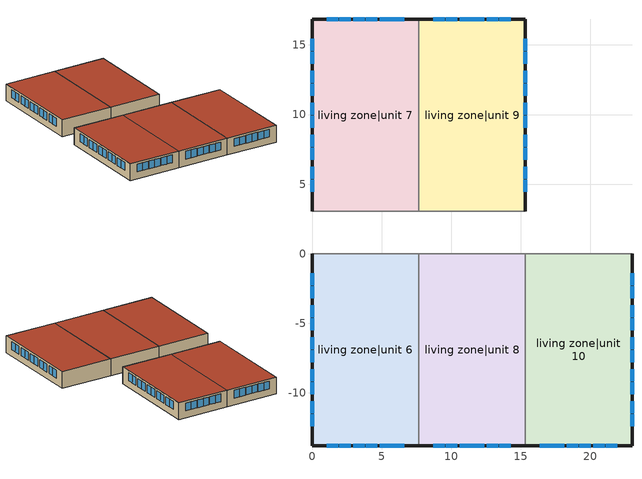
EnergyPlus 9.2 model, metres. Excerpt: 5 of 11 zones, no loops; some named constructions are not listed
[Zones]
living zone|unit 10
 floor to living zone|unit 5 (FloorFinUninsFin): 15.33,-13.8 15.33,0 22.99,0 22.99,-13.8 z2.44
 wall outside (WallExtInsFin): 15.33,-13.8 22.99,-13.8 22.99,0 z2.44:4.88
 wall adiabatic (WallIntFinUninsFin): 22.99,0 15.33,0 z2.44:4.88
 wall to living zone|unit 8 (WallIntFinUninsFin): 15.33,0 15.33,-13.8 z2.44:4.88
 window (WindowConstruction): 22.99,-12.4 22.99,-11.53 / 22.99,-2.27 22.99,-1.4 / 22.99,-11.47 22.99,-10.6 / 22.99,-10.1 22.99,-9.23 / 22.99,-9.17 22.99,-8.3 / 22.99,-7.8 22.99,-6.93 / 22.99,-6.87 22.99,-6 / 22.99,-5.5 22.99,-4.63 / 22.99,-4.57 22.99,-3.7 / 22.99,-3.2 22.99,-2.33 z3.41:4.57; 16.38,-13.8 17.21,-13.8 / 17.27,-13.8 18.11,-13.8 / 18.29,-13.8 19.13,-13.8 / 19.19,-13.8 20.03,-13.8 / 20.21,-13.8 21.05,-13.8 / 21.11,-13.8 21.94,-13.8 z3.46:4.57
 roof outside (RoofFinInsExt): 22.99,-13.8 22.99,0 15.33,0 15.33,-13.8 z4.88
living zone|unit 6
 floor to living zone (FloorFinUninsFin): 0,-13.8 0,0 7.66,0 7.66,-13.8 z2.44
 wall outside (WallExtInsFin): 0,0 0,-13.8 7.66,-13.8 z2.44:4.88
 wall adiabatic (WallIntFinUninsFin): 7.66,0 0,0 z2.44:4.88
 wall to living zone|unit 8 (WallIntFinUninsFin Reversed): 7.66,-13.8 7.66,0 z2.44:4.88
 window (WindowConstruction): 1.05,-13.8 1.89,-13.8 / 1.95,-13.8 2.78,-13.8 / 2.96,-13.8 3.8,-13.8 / 3.86,-13.8 4.7,-13.8 / 4.88,-13.8 5.72,-13.8 / 5.78,-13.8 6.62,-13.8 z3.46:4.57; 0,-1.4 0,-2.27 / 0,-11.53 0,-12.4 / 0,-2.33 0,-3.2 / 0,-3.7 0,-4.57 / 0,-4.63 0,-5.5 / 0,-6 0,-6.87 / 0,-6.93 0,-7.8 / 0,-8.3 0,-9.17 / 0,-9.23 0,-10.1 / 0,-10.6 0,-11.47 z3.41:4.57
 roof outside (RoofFinInsExt): 7.66,-13.8 7.66,0 0,0 0,-13.8 z4.88
living zone|unit 7
 floor to living zone|unit 2 (FloorFinUninsFin): 0,3.05 0,16.84 7.66,16.84 7.66,3.05 z2.44
 wall outside (WallExtInsFin): 7.66,16.84 0,16.84 0,3.05 z2.44:4.88
 wall to living zone|unit 9 (WallIntFinUninsFin Reversed): 7.66,3.05 7.66,16.84 z2.44:4.88
 wall adiabatic (WallIntFinUninsFin): 0,3.05 7.66,3.05 z2.44:4.88
 window (WindowConstruction): 0,15.44 0,14.57 / 0,5.32 0,4.45 / 0,14.51 0,13.64 / 0,13.15 0,12.28 / 0,12.21 0,11.34 / 0,10.85 0,9.98 / 0,9.92 0,9.04 / 0,8.55 0,7.68 / 0,7.62 0,6.75 / 0,6.25 0,5.38 z3.41:4.57; 6.62,16.84 5.78,16.84 / 5.72,16.84 4.88,16.84 / 4.7,16.84 3.86,16.84 / 3.8,16.84 2.96,16.84 / 2.78,16.84 1.95,16.84 / 1.89,16.84 1.05,16.84 z3.46:4.57
 roof outside (RoofFinInsExt): 7.66,3.05 7.66,16.84 0,16.84 0,3.05 z4.88
living zone|unit 8
 floor to living zone|unit 3 (FloorFinUninsFin): 7.66,-13.8 7.66,0 15.33,0 15.33,-13.8 z2.44
 wall outside (WallExtInsFin): 7.66,-13.8 15.33,-13.8 z2.44:4.88
 wall adiabatic (WallIntFinUninsFin): 15.33,0 7.66,0 z2.44:4.88
 window (WindowConstruction): 8.71,-13.8 9.55,-13.8 / 9.61,-13.8 10.45,-13.8 / 10.63,-13.8 11.47,-13.8 / 11.53,-13.8 12.36,-13.8 / 12.54,-13.8 13.38,-13.8 / 13.44,-13.8 14.28,-13.8 z3.46:4.57
 roof outside (RoofFinInsExt): 15.33,-13.8 15.33,0 7.66,0 7.66,-13.8 z4.88
living zone|unit 9
 floor to living zone|unit 4 (FloorFinUninsFin): 7.66,3.05 7.66,16.84 15.33,16.84 15.33,3.05 z2.44
 wall outside (WallExtInsFin): 15.33,3.05 15.33,16.84 7.66,16.84 z2.44:4.88
 wall adiabatic (WallIntFinUninsFin): 7.66,3.05 15.33,3.05 z2.44:4.88
 window (WindowConstruction): 14.28,16.84 13.44,16.84 / 13.38,16.84 12.54,16.84 / 12.36,16.84 11.53,16.84 / 11.47,16.84 10.63,16.84 / 10.45,16.84 9.61,16.84 / 9.55,16.84 8.71,16.84 z3.46:4.57; 15.33,4.45 15.33,5.32 / 15.33,14.57 15.33,15.44 / 15.33,5.38 15.33,6.25 / 15.33,6.75 15.33,7.62 / 15.33,7.68 15.33,8.55 / 15.33,9.04 15.33,9.92 / 15.33,9.98 15.33,10.85 / 15.33,11.34 15.33,12.21 / 15.33,12.28 15.33,13.15 / 15.33,13.64 15.33,14.51 z3.41:4.57
 roof outside (RoofFinInsExt): 15.33,3.05 15.33,16.84 7.66,16.84 7.66,3.05 z4.88
[Construction]
FloorFinUninsFin Reversed: Floor Covering, Wood Floor, RoofSheathing, FloorFinStudAndAirFloor, Drywall 0.5 in.
[EnergyManagementSystem:Program]
res_nv_5_program: Set Tdiff = res_af_5_tin_s-res_af_5_tt_s; Set dT = (@Abs Tdiff); Set pt = (@RhFnTdbWPb res_af_5_tt_s res_nv_wt_s res_nv_pb_s); Set NVA = 6216.2613155333265; Set Cs = 8.963020389461627e-05; Set Cw = 0.00012070110544924465; Set MNV = 1.4322031742975816; Set MHR = 0.0115; Set MRH = 0.7; Set temp1 = (res_nv_5_nva_s*NVA); Set SGNV = temp1*((((Cs*dT)+(Cw*(res_af_vw_s^2)))^0.5)/1000); If (res_nv_wt_s<MHR) && (pt<MRH) && (res_af_5_tin_s>res_nv_5_sp_s); Set temp2 = (res_af_5_tin_s-res_nv_5_sp_s); Set NVadj1 = temp2/(res_af_5_tin_s-res_af_5_tt_s); Set NVadj2 = (@Min NVadj1 1); Set NVadj3 = (@Max NVadj2 0); Set NVadj = SGNV*NVadj3; Set res_nv_5_flow_act = (@Min NVadj MNV); Else; Set res_nv_5_flow_act = 0; EndIf
res_nv_6_program: Set Tdiff = res_af_6_tin_s-res_af_6_tt_s; Set dT = (@Abs Tdiff); Set pt = (@RhFnTdbWPb res_af_6_tt_s res_nv_wt_s res_nv_pb_s); Set NVA = 6216.261315533342; Set Cs = 8.963020389461627e-05; Set Cw = 0.00012070110544924465; Set MNV = 1.432203174297596; Set MHR = 0.0115; Set MRH = 0.7; Set temp1 = (res_nv_6_nva_s*NVA); Set SGNV = temp1*((((Cs*dT)+(Cw*(res_af_vw_s^2)))^0.5)/1000); If (res_nv_wt_s<MHR) && (pt<MRH) && (res_af_6_tin_s>res_nv_6_sp_s); Set temp2 = (res_af_6_tin_s-res_nv_6_sp_s); Set NVadj1 = temp2/(res_af_6_tin_s-res_af_6_tt_s); Set NVadj2 = (@Min NVadj1 1); Set NVadj3 = (@Max NVadj2 0); Set NVadj = SGNV*NVadj3; Set res_nv_6_flow_act = (@Min NVadj MNV); Else; Set res_nv_6_flow_act = 0; EndIf
res_nv_7_program: Set Tdiff = res_af_7_tin_s-res_af_7_tt_s; Set dT = (@Abs Tdiff); Set pt = (@RhFnTdbWPb res_af_7_tt_s res_nv_wt_s res_nv_pb_s); Set NVA = 6216.261315533311; Set Cs = 8.963020389461627e-05; Set Cw = 0.00012070110544924465; Set MNV = 1.4322031742975958; Set MHR = 0.0115; Set MRH = 0.7; Set temp1 = (res_nv_7_nva_s*NVA); Set SGNV = temp1*((((Cs*dT)+(Cw*(res_af_vw_s^2)))^0.5)/1000); If (res_nv_wt_s<MHR) && (pt<MRH) && (res_af_7_tin_s>res_nv_7_sp_s); Set temp2 = (res_af_7_tin_s-res_nv_7_sp_s); Set NVadj1 = temp2/(res_af_7_tin_s-res_af_7_tt_s); Set NVadj2 = (@Min NVadj1 1); Set NVadj3 = (@Max NVadj2 0); Set NVadj = SGNV*NVadj3; Set res_nv_7_flow_act = (@Min NVadj MNV); Else; Set res_nv_7_flow_act = 0; EndIf
res_nv_8_program: Set Tdiff = res_af_8_tin_s-res_af_8_tt_s; Set dT = (@Abs Tdiff); Set pt = (@RhFnTdbWPb res_af_8_tt_s res_nv_wt_s res_nv_pb_s); Set NVA = 2220.0933269762186; Set Cs = 8.963020389461627e-05; Set Cw = 0.00012070110544924465; Set MNV = 1.4322031742976034; Set MHR = 0.0115; Set MRH = 0.7; Set temp1 = (res_nv_8_nva_s*NVA); Set SGNV = temp1*((((Cs*dT)+(Cw*(res_af_vw_s^2)))^0.5)/1000); If (res_nv_wt_s<MHR) && (pt<MRH) && (res_af_8_tin_s>res_nv_8_sp_s); Set temp2 = (res_af_8_tin_s-res_nv_8_sp_s); Set NVadj1 = temp2/(res_af_8_tin_s-res_af_8_tt_s); Set NVadj2 = (@Min NVadj1 1); Set NVadj3 = (@Max NVadj2 0); Set NVadj = SGNV*NVadj3; Set res_nv_8_flow_act = (@Min NVadj MNV); Else; Set res_nv_8_flow_act = 0; EndIf
res_nv_9_program: Set Tdiff = res_af_9_tin_s-res_af_9_tt_s; Set dT = (@Abs Tdiff); Set pt = (@RhFnTdbWPb res_af_9_tt_s res_nv_wt_s res_nv_pb_s); Set NVA = 6216.261315533331; Set Cs = 8.963020389461627e-05; Set Cw = 0.00012070110544924465; Set MNV = 1.432203174297603; Set MHR = 0.0115; Set MRH = 0.7; Set temp1 = (res_nv_9_nva_s*NVA); Set SGNV = temp1*((((Cs*dT)+(Cw*(res_af_vw_s^2)))^0.5)/1000); If (res_nv_wt_s<MHR) && (pt<MRH) && (res_af_9_tin_s>res_nv_9_sp_s); Set temp2 = (res_af_9_tin_s-res_nv_9_sp_s); Set NVadj1 = temp2/(res_af_9_tin_s-res_af_9_tt_s); Set NVadj2 = (@Min NVadj1 1); Set NVadj3 = (@Max NVadj2 0); Set NVadj = SGNV*NVadj3; Set res_nv_9_flow_act = (@Min NVadj MNV); Else; Set res_nv_9_flow_act = 0; EndIf
[EnergyManagementSystem:ProgramCallingManager]
res af_1 program calling manager: BeginTimestepBeforePredictor; res_infil_1_program; res_nv_1_program
res af_10 program calling manager: BeginTimestepBeforePredictor; res_infil_10_program; res_nv_10_program
res af_2 program calling manager: BeginTimestepBeforePredictor; res_infil_2_program; res_nv_2_program
res af_3 program calling manager: BeginTimestepBeforePredictor; res_infil_3_program; res_nv_3_program
res af_4 program calling manager: BeginTimestepBeforePredictor; res_infil_4_program; res_nv_4_program
res af_5 program calling manager: BeginTimestepBeforePredictor; res_infil_5_program; res_nv_5_program
res af_6 program calling manager: BeginTimestepBeforePredictor; res_infil_6_program; res_nv_6_program
res af_7 program calling manager: BeginTimestepBeforePredictor; res_infil_7_program; res_nv_7_program
res af_8 program calling manager: BeginTimestepBeforePredictor; res_infil_8_program; res_nv_8_program
res af_9 program calling manager: BeginTimestepBeforePredictor; res_infil_9_program; res_nv_9_program
res ceil fan program calling manager: BeginTimestepBeforePredictor; res_ceil_fan_schedule_program
res ceil fan|unit 10 program calling manager: BeginTimestepBeforePredictor; res_ceil_fan|unit_10_schedule_program
res ceil fan|unit 2 program calling manager: BeginTimestepBeforePredictor; res_ceil_fan|unit_2_schedule_program
res ceil fan|unit 3 program calling manager: BeginTimestepBeforePredictor; res_ceil_fan|unit_3_schedule_program
res ceil fan|unit 4 program calling manager: BeginTimestepBeforePredictor; res_ceil_fan|unit_4_schedule_program
res ceil fan|unit 5 program calling manager: BeginTimestepBeforePredictor; res_ceil_fan|unit_5_schedule_program
res ceil fan|unit 6 program calling manager: BeginTimestepBeforePredictor; res_ceil_fan|unit_6_schedule_program
res ceil fan|unit 7 program calling manager: BeginTimestepBeforePredictor; res_ceil_fan|unit_7_schedule_program
res ceil fan|unit 8 program calling manager: BeginTimestepBeforePredictor; res_ceil_fan|unit_8_schedule_program
res ceil fan|unit 9 program calling manager: BeginTimestepBeforePredictor; res_ceil_fan|unit_9_schedule_program
[Schedule:File] File=/var/simdata/openstudio/generated_files/schedules.csv; Rows to Skip at Top=1; Number of Hours of Data=8760; Column Separator=Comma; Interpolate to Timestep=No; Minutes per Item=15
Name | Column Number
clothes_dryer_exhaust | 15
lighting_exterior | 5
[Schedule:Day:Interval]
res ceil fan schedule allday1; res ceil fan schedule allday10; res ceil fan schedule allday11; res ceil fan schedule allday12; res ceil fan schedule allday2; res ceil fan schedule allday3; res ceil fan schedule allday4; res ceil fan schedule allday5; res ceil fan schedule allday6; res ceil fan schedule allday7; res ceil fan schedule allday8; res ceil fan schedule allday9; res ceil fan|unit 10 schedule allday1; res ceil fan|unit 10 schedule allday10; res ceil fan|unit 10 schedule allday11; res ceil fan|unit 10 schedule allday12; res ceil fan|unit 10 schedule allday2; res ceil fan|unit 10 schedule allday3; res ceil fan|unit 10 schedule allday4; res ceil fan|unit 10 schedule allday5; res ceil fan|unit 10 schedule allday6; res ceil fan|unit 10 schedule allday7; res ceil fan|unit 10 schedule allday8; res ceil fan|unit 10 schedule allday9; res ceil fan|unit 2 schedule allday1; res ceil fan|unit 2 schedule allday10; res ceil fan|unit 2 schedule allday11; res ceil fan|unit 2 schedule allday12; res ceil fan|unit 2 schedule allday2; res ceil fan|unit 2 schedule allday3; res ceil fan|unit 2 schedule allday4; res ceil fan|unit 2 schedule allday5; res ceil fan|unit 2 schedule allday6; res ceil fan|unit 2 schedule allday7; res ceil fan|unit 2 schedule allday8; res ceil fan|unit 2 schedule allday9; res ceil fan|unit 3 schedule allday1; res ceil fan|unit 3 schedule allday10; res ceil fan|unit 3 schedule allday11; res ceil fan|unit 3 schedule allday12; res ceil fan|unit 3 schedule allday2; res ceil fan|unit 3 schedule allday3; res ceil fan|unit 3 schedule allday4; res ceil fan|unit 3 schedule allday5; res ceil fan|unit 3 schedule allday6; res ceil fan|unit 3 schedule allday7; res ceil fan|unit 3 schedule allday8; res ceil fan|unit 3 schedule allday9; res ceil fan|unit 4 schedule allday1; res ceil fan|unit 4 schedule allday10; res ceil fan|unit 4 schedule allday11; res ceil fan|unit 4 schedule allday12; res ceil fan|unit 4 schedule allday2; res ceil fan|unit 4 schedule allday3; res ceil fan|unit 4 schedule allday4; res ceil fan|unit 4 schedule allday5; res ceil fan|unit 4 schedule allday6; res ceil fan|unit 4 schedule allday7; res ceil fan|unit 4 schedule allday8; res ceil fan|unit 4 schedule allday9; res ceil fan|unit 5 schedule allday1; res ceil fan|unit 5 schedule allday10; res ceil fan|unit 5 schedule allday11; res ceil fan|unit 5 schedule allday12; res ceil fan|unit 5 schedule allday2; res ceil fan|unit 5 schedule allday3; res ceil fan|unit 5 schedule allday4; res ceil fan|unit 5 schedule allday5; res ceil fan|unit 5 schedule allday6; res ceil fan|unit 5 schedule allday7; res ceil fan|unit 5 schedule allday8; res ceil fan|unit 5 schedule allday9; res ceil fan|unit 6 schedule allday1; res ceil fan|unit 6 schedule allday10; res ceil fan|unit 6 schedule allday11; res ceil fan|unit 6 schedule allday12; res ceil fan|unit 6 schedule allday2; res ceil fan|unit 6 schedule allday3; res ceil fan|unit 6 schedule allday4; res ceil fan|unit 6 schedule allday5; res ceil fan|unit 6 schedule allday6; res ceil fan|unit 6 schedule allday7; res ceil fan|unit 6 schedule allday8; res ceil fan|unit 6 schedule allday9; res ceil fan|unit 7 schedule allday1; res ceil fan|unit 7 schedule allday10; res ceil fan|unit 7 schedule allday11; res ceil fan|unit 7 schedule allday12; res ceil fan|unit 7 schedule allday2; res ceil fan|unit 7 schedule allday3; res ceil fan|unit 7 schedule allday4; res ceil fan|unit 7 schedule allday5; res ceil fan|unit 7 schedule allday6; res ceil fan|unit 7 schedule allday7; res ceil fan|unit 7 schedule allday8; res ceil fan|unit 7 schedule allday9; res ceil fan|unit 8 schedule allday1; res ceil fan|unit 8 schedule allday10; res ceil fan|unit 8 schedule allday11; res ceil fan|unit 8 schedule allday12; res ceil fan|unit 8 schedule allday2; res ceil fan|unit 8 schedule allday3; res ceil fan|unit 8 schedule allday4; res ceil fan|unit 8 schedule allday5; res ceil fan|unit 8 schedule allday6; res ceil fan|unit 8 schedule allday7; res ceil fan|unit 8 schedule allday8; res ceil fan|unit 8 schedule allday9; res ceil fan|unit 9 schedule allday1; res ceil fan|unit 9 schedule allday10; res ceil fan|unit 9 schedule allday11; res ceil fan|unit 9 schedule allday12; res ceil fan|unit 9 schedule allday2; res ceil fan|unit 9 schedule allday3; res ceil fan|unit 9 schedule allday4; res ceil fan|unit 9 schedule allday5; res ceil fan|unit 9 schedule allday6; res ceil fan|unit 9 schedule allday7; res ceil fan|unit 9 schedule allday8; res ceil fan|unit 9 schedule allday9; res mv_1 bath exhaust schedule summer design; res mv_1 range exhaust schedule summer design; res mv_10 bath exhaust schedule summer design; res mv_10 range exhaust schedule summer design; res mv_2 bath exhaust schedule summer design; res mv_2 range exhaust schedule summer design; res mv_3 bath exhaust schedule summer design; res mv_3 range exhaust schedule summer design; res mv_4 bath exhaust schedule summer design; res mv_4 range exhaust schedule summer design; res mv_5 bath exhaust schedule summer design; res mv_5 range exhaust schedule summer design; res mv_6 bath exhaust schedule summer design; res mv_6 range exhaust schedule summer design; res mv_7 bath exhaust schedule summer design; res mv_7 range exhaust schedule summer design; res mv_8 bath exhaust schedule summer design; res mv_8 range exhaust schedule summer design; res mv_9 bath exhaust schedule summer design; res mv_9 range exhaust schedule summer design; res refrig schedule summer design; Window shading schedule allday10; Window shading schedule allday3; Window shading schedule allday4; Window shading schedule allday5; Window shading schedule allday6; Window shading schedule allday7; Window shading schedule allday8; Window shading schedule allday9: No, 24:00, 1
res hot water distribution schedule allday1; res hot water distribution schedule allday10; res hot water distribution schedule allday11; res hot water distribution schedule allday12; res hot water distribution schedule allday2; res hot water distribution schedule allday3; res hot water distribution schedule allday4; res hot water distribution schedule allday5; res hot water distribution schedule allday6; res hot water distribution schedule allday7; res hot water distribution schedule allday8; res hot water distribution schedule allday9; res hot water distribution|unit 10 schedule allday1; res hot water distribution|unit 10 schedule allday10; res hot water distribution|unit 10 schedule allday11; res hot water distribution|unit 10 schedule allday12; res hot water distribution|unit 10 schedule allday2; res hot water distribution|unit 10 schedule allday3; res hot water distribution|unit 10 schedule allday4; res hot water distribution|unit 10 schedule allday5; res hot water distribution|unit 10 schedule allday6; res hot water distribution|unit 10 schedule allday7; res hot water distribution|unit 10 schedule allday8; res hot water distribution|unit 10 schedule allday9; res hot water distribution|unit 2 schedule allday1; res hot water distribution|unit 2 schedule allday10; res hot water distribution|unit 2 schedule allday11; res hot water distribution|unit 2 schedule allday12; res hot water distribution|unit 2 schedule allday2; res hot water distribution|unit 2 schedule allday3; res hot water distribution|unit 2 schedule allday4; res hot water distribution|unit 2 schedule allday5; res hot water distribution|unit 2 schedule allday6; res hot water distribution|unit 2 schedule allday7; res hot water distribution|unit 2 schedule allday8; res hot water distribution|unit 2 schedule allday9; res hot water distribution|unit 3 schedule allday1; res hot water distribution|unit 3 schedule allday10; res hot water distribution|unit 3 schedule allday11; res hot water distribution|unit 3 schedule allday12; res hot water distribution|unit 3 schedule allday2; res hot water distribution|unit 3 schedule allday3; res hot water distribution|unit 3 schedule allday4; res hot water distribution|unit 3 schedule allday5; res hot water distribution|unit 3 schedule allday6; res hot water distribution|unit 3 schedule allday7; res hot water distribution|unit 3 schedule allday8; res hot water distribution|unit 3 schedule allday9; res hot water distribution|unit 4 schedule allday1; res hot water distribution|unit 4 schedule allday10; res hot water distribution|unit 4 schedule allday11; res hot water distribution|unit 4 schedule allday12; res hot water distribution|unit 4 schedule allday2; res hot water distribution|unit 4 schedule allday3; res hot water distribution|unit 4 schedule allday4; res hot water distribution|unit 4 schedule allday5; res hot water distribution|unit 4 schedule allday6; res hot water distribution|unit 4 schedule allday7; res hot water distribution|unit 4 schedule allday8; res hot water distribution|unit 4 schedule allday9; res hot water distribution|unit 5 schedule allday1; res hot water distribution|unit 5 schedule allday10; res hot water distribution|unit 5 schedule allday11; res hot water distribution|unit 5 schedule allday12; res hot water distribution|unit 5 schedule allday2; res hot water distribution|unit 5 schedule allday3; res hot water distribution|unit 5 schedule allday4; res hot water distribution|unit 5 schedule allday5; res hot water distribution|unit 5 schedule allday6; res hot water distribution|unit 5 schedule allday7; res hot water distribution|unit 5 schedule allday8; res hot water distribution|unit 5 schedule allday9; res hot water distribution|unit 6 schedule allday1; res hot water distribution|unit 6 schedule allday10; res hot water distribution|unit 6 schedule allday11; res hot water distribution|unit 6 schedule allday12; res hot water distribution|unit 6 schedule allday2; res hot water distribution|unit 6 schedule allday3; res hot water distribution|unit 6 schedule allday4; res hot water distribution|unit 6 schedule allday5; res hot water distribution|unit 6 schedule allday6; res hot water distribution|unit 6 schedule allday7; res hot water distribution|unit 6 schedule allday8; res hot water distribution|unit 6 schedule allday9; res hot water distribution|unit 7 schedule allday1; res hot water distribution|unit 7 schedule allday10; res hot water distribution|unit 7 schedule allday11; res hot water distribution|unit 7 schedule allday12; res hot water distribution|unit 7 schedule allday2; res hot water distribution|unit 7 schedule allday3; res hot water distribution|unit 7 schedule allday4; res hot water distribution|unit 7 schedule allday5; res hot water distribution|unit 7 schedule allday6; res hot water distribution|unit 7 schedule allday7; res hot water distribution|unit 7 schedule allday8; res hot water distribution|unit 7 schedule allday9; res hot water distribution|unit 8 schedule allday1; res hot water distribution|unit 8 schedule allday10; res hot water distribution|unit 8 schedule allday11; res hot water distribution|unit 8 schedule allday12; res hot water distribution|unit 8 schedule allday2; res hot water distribution|unit 8 schedule allday3; res hot water distribution|unit 8 schedule allday4; res hot water distribution|unit 8 schedule allday5; res hot water distribution|unit 8 schedule allday6; res hot water distribution|unit 8 schedule allday7; res hot water distribution|unit 8 schedule allday8; res hot water distribution|unit 8 schedule allday9; res hot water distribution|unit 9 schedule allday1; res hot water distribution|unit 9 schedule allday10; res hot water distribution|unit 9 schedule allday11; res hot water distribution|unit 9 schedule allday12; res hot water distribution|unit 9 schedule allday2; res hot water distribution|unit 9 schedule allday3; res hot water distribution|unit 9 schedule allday4; res hot water distribution|unit 9 schedule allday5; res hot water distribution|unit 9 schedule allday6; res hot water distribution|unit 9 schedule allday7; res hot water distribution|unit 9 schedule allday8; res hot water distribution|unit 9 schedule allday9: No, 01:00, 0.078424, 02:00, 0.0392749, 04:00, 0.00981873, 05:00, 0.0392749, 06:00, 0.274547, 07:00, 0.941213, 08:00, 1, 09:00, 0.960725, 10:00, 0.843152, 11:00, 0.764728, 12:00, 0.60788, 13:00, 0.529456, 15:00, 0.470544, 16:00, 0.411757, 17:00, 0.548968, 18:00, 0.725453, 19:00, 0.86279, 20:00, 0.823515, 21:00, 0.745091, 22:00, 0.60788, 23:00, 0.529456, 24:00, 0.294058
res mv_1 bath exhaust schedule allday1; res mv_1 bath exhaust schedule allday10; res mv_1 bath exhaust schedule allday11; res mv_1 bath exhaust schedule allday12; res mv_1 bath exhaust schedule allday2; res mv_1 bath exhaust schedule allday3; res mv_1 bath exhaust schedule allday4; res mv_1 bath exhaust schedule allday5; res mv_1 bath exhaust schedule allday6; res mv_1 bath exhaust schedule allday7; res mv_1 bath exhaust schedule allday8; res mv_1 bath exhaust schedule allday9; res mv_10 bath exhaust schedule allday1; res mv_10 bath exhaust schedule allday10; res mv_10 bath exhaust schedule allday11; res mv_10 bath exhaust schedule allday12; res mv_10 bath exhaust schedule allday2; res mv_10 bath exhaust schedule allday3; res mv_10 bath exhaust schedule allday4; res mv_10 bath exhaust schedule allday5; res mv_10 bath exhaust schedule allday6; res mv_10 bath exhaust schedule allday7; res mv_10 bath exhaust schedule allday8; res mv_10 bath exhaust schedule allday9; res mv_2 bath exhaust schedule allday1; res mv_2 bath exhaust schedule allday10; res mv_2 bath exhaust schedule allday11; res mv_2 bath exhaust schedule allday12; res mv_2 bath exhaust schedule allday2; res mv_2 bath exhaust schedule allday3; res mv_2 bath exhaust schedule allday4; res mv_2 bath exhaust schedule allday5; res mv_2 bath exhaust schedule allday6; res mv_2 bath exhaust schedule allday7; res mv_2 bath exhaust schedule allday8; res mv_2 bath exhaust schedule allday9; res mv_3 bath exhaust schedule allday1; res mv_3 bath exhaust schedule allday10; res mv_3 bath exhaust schedule allday11; res mv_3 bath exhaust schedule allday12; res mv_3 bath exhaust schedule allday2; res mv_3 bath exhaust schedule allday3; res mv_3 bath exhaust schedule allday4; res mv_3 bath exhaust schedule allday5; res mv_3 bath exhaust schedule allday6; res mv_3 bath exhaust schedule allday7; res mv_3 bath exhaust schedule allday8; res mv_3 bath exhaust schedule allday9; res mv_4 bath exhaust schedule allday1; res mv_4 bath exhaust schedule allday10; res mv_4 bath exhaust schedule allday11; res mv_4 bath exhaust schedule allday12; res mv_4 bath exhaust schedule allday2; res mv_4 bath exhaust schedule allday3; res mv_4 bath exhaust schedule allday4; res mv_4 bath exhaust schedule allday5; res mv_4 bath exhaust schedule allday6; res mv_4 bath exhaust schedule allday7; res mv_4 bath exhaust schedule allday8; res mv_4 bath exhaust schedule allday9; res mv_5 bath exhaust schedule allday1; res mv_5 bath exhaust schedule allday10; res mv_5 bath exhaust schedule allday11; res mv_5 bath exhaust schedule allday12; res mv_5 bath exhaust schedule allday2; res mv_5 bath exhaust schedule allday3; res mv_5 bath exhaust schedule allday4; res mv_5 bath exhaust schedule allday5; res mv_5 bath exhaust schedule allday6; res mv_5 bath exhaust schedule allday7; res mv_5 bath exhaust schedule allday8; res mv_5 bath exhaust schedule allday9; res mv_6 bath exhaust schedule allday1; res mv_6 bath exhaust schedule allday10; res mv_6 bath exhaust schedule allday11; res mv_6 bath exhaust schedule allday12; res mv_6 bath exhaust schedule allday2; res mv_6 bath exhaust schedule allday3; res mv_6 bath exhaust schedule allday4; res mv_6 bath exhaust schedule allday5; res mv_6 bath exhaust schedule allday6; res mv_6 bath exhaust schedule allday7; res mv_6 bath exhaust schedule allday8; res mv_6 bath exhaust schedule allday9; res mv_7 bath exhaust schedule allday1; res mv_7 bath exhaust schedule allday10; res mv_7 bath exhaust schedule allday11; res mv_7 bath exhaust schedule allday12; res mv_7 bath exhaust schedule allday2; res mv_7 bath exhaust schedule allday3; res mv_7 bath exhaust schedule allday4; res mv_7 bath exhaust schedule allday5; res mv_7 bath exhaust schedule allday6; res mv_7 bath exhaust schedule allday7; res mv_7 bath exhaust schedule allday8; res mv_7 bath exhaust schedule allday9; res mv_8 bath exhaust schedule allday1; res mv_8 bath exhaust schedule allday10; res mv_8 bath exhaust schedule allday11; res mv_8 bath exhaust schedule allday12; res mv_8 bath exhaust schedule allday2; res mv_8 bath exhaust schedule allday3; res mv_8 bath exhaust schedule allday4; res mv_8 bath exhaust schedule allday5; res mv_8 bath exhaust schedule allday6; res mv_8 bath exhaust schedule allday7; res mv_8 bath exhaust schedule allday8; res mv_8 bath exhaust schedule allday9; res mv_9 bath exhaust schedule allday1; res mv_9 bath exhaust schedule allday10; res mv_9 bath exhaust schedule allday11; res mv_9 bath exhaust schedule allday12; res mv_9 bath exhaust schedule allday2; res mv_9 bath exhaust schedule allday3; res mv_9 bath exhaust schedule allday4; res mv_9 bath exhaust schedule allday5; res mv_9 bath exhaust schedule allday6; res mv_9 bath exhaust schedule allday7; res mv_9 bath exhaust schedule allday8; res mv_9 bath exhaust schedule allday9: No, 02:00, 0, 03:00, 1, 24:00, 0
res mv_1 bath exhaust schedule winter design; res mv_1 range exhaust schedule winter design; res mv_10 bath exhaust schedule winter design; res mv_10 range exhaust schedule winter design; res mv_2 bath exhaust schedule winter design; res mv_2 range exhaust schedule winter design; res mv_3 bath exhaust schedule winter design; res mv_3 range exhaust schedule winter design; res mv_4 bath exhaust schedule winter design; res mv_4 range exhaust schedule winter design; res mv_5 bath exhaust schedule winter design; res mv_5 range exhaust schedule winter design; res mv_6 bath exhaust schedule winter design; res mv_6 range exhaust schedule winter design; res mv_7 bath exhaust schedule winter design; res mv_7 range exhaust schedule winter design; res mv_8 bath exhaust schedule winter design; res mv_8 range exhaust schedule winter design; res mv_9 bath exhaust schedule winter design; res mv_9 range exhaust schedule winter design; res refrig schedule winter design; Schedule Day 10; Schedule Day 102; Schedule Day 103; Schedule Day 104; Schedule Day 105; Schedule Day 108; Schedule Day 109; Schedule Day 11; Schedule Day 110; Schedule Day 111; Schedule Day 114; Schedule Day 115; Schedule Day 116; Schedule Day 117; Schedule Day 12; Schedule Day 120; Schedule Day 121; Schedule Day 122; Schedule Day 123; Schedule Day 126; Schedule Day 127; Schedule Day 13; Schedule Day 14; Schedule Day 17; Schedule Day 2; Schedule Day 22; Schedule Day 23; Schedule Day 24; Schedule Day 25; Schedule Day 26; Schedule Day 27; Schedule Day 28; Schedule Day 29; Schedule Day 30; Schedule Day 31; Schedule Day 32; Schedule Day 4; Schedule Day 68; Schedule Day 69; Schedule Day 7; Schedule Day 72; Schedule Day 73; Schedule Day 74; Schedule Day 75; Schedule Day 78; Schedule Day 79; Schedule Day 8; Schedule Day 80; Schedule Day 81; Schedule Day 84; Schedule Day 85; Schedule Day 86; Schedule Day 87; Schedule Day 9; Schedule Day 90; Schedule Day 91; Schedule Day 92; Schedule Day 93; Schedule Day 96; Schedule Day 97; Schedule Day 98; Schedule Day 99; Window shading schedule allday1; Window shading schedule allday11; Window shading schedule allday12; Window shading schedule allday2: No, 24:00, 0
res mv_1 range exhaust schedule allday1; res mv_1 range exhaust schedule allday10; res mv_1 range exhaust schedule allday11; res mv_1 range exhaust schedule allday12; res mv_1 range exhaust schedule allday2; res mv_1 range exhaust schedule allday3; res mv_1 range exhaust schedule allday4; res mv_1 range exhaust schedule allday5; res mv_1 range exhaust schedule allday6; res mv_1 range exhaust schedule allday7; res mv_1 range exhaust schedule allday8; res mv_1 range exhaust schedule allday9; res mv_10 range exhaust schedule allday1; res mv_10 range exhaust schedule allday10; res mv_10 range exhaust schedule allday11; res mv_10 range exhaust schedule allday12; res mv_10 range exhaust schedule allday2; res mv_10 range exhaust schedule allday3; res mv_10 range exhaust schedule allday4; res mv_10 range exhaust schedule allday5; res mv_10 range exhaust schedule allday6; res mv_10 range exhaust schedule allday7; res mv_10 range exhaust schedule allday8; res mv_10 range exhaust schedule allday9; res mv_2 range exhaust schedule allday1; res mv_2 range exhaust schedule allday10; res mv_2 range exhaust schedule allday11; res mv_2 range exhaust schedule allday12; res mv_2 range exhaust schedule allday2; res mv_2 range exhaust schedule allday3; res mv_2 range exhaust schedule allday4; res mv_2 range exhaust schedule allday5; res mv_2 range exhaust schedule allday6; res mv_2 range exhaust schedule allday7; res mv_2 range exhaust schedule allday8; res mv_2 range exhaust schedule allday9; res mv_3 range exhaust schedule allday1; res mv_3 range exhaust schedule allday10; res mv_3 range exhaust schedule allday11; res mv_3 range exhaust schedule allday12; res mv_3 range exhaust schedule allday2; res mv_3 range exhaust schedule allday3; res mv_3 range exhaust schedule allday4; res mv_3 range exhaust schedule allday5; res mv_3 range exhaust schedule allday6; res mv_3 range exhaust schedule allday7; res mv_3 range exhaust schedule allday8; res mv_3 range exhaust schedule allday9; res mv_4 range exhaust schedule allday1; res mv_4 range exhaust schedule allday10; res mv_4 range exhaust schedule allday11; res mv_4 range exhaust schedule allday12; res mv_4 range exhaust schedule allday2; res mv_4 range exhaust schedule allday3; res mv_4 range exhaust schedule allday4; res mv_4 range exhaust schedule allday5; res mv_4 range exhaust schedule allday6; res mv_4 range exhaust schedule allday7; res mv_4 range exhaust schedule allday8; res mv_4 range exhaust schedule allday9; res mv_5 range exhaust schedule allday1; res mv_5 range exhaust schedule allday10; res mv_5 range exhaust schedule allday11; res mv_5 range exhaust schedule allday12; res mv_5 range exhaust schedule allday2; res mv_5 range exhaust schedule allday3; res mv_5 range exhaust schedule allday4; res mv_5 range exhaust schedule allday5; res mv_5 range exhaust schedule allday6; res mv_5 range exhaust schedule allday7; res mv_5 range exhaust schedule allday8; res mv_5 range exhaust schedule allday9; res mv_6 range exhaust schedule allday1; res mv_6 range exhaust schedule allday10; res mv_6 range exhaust schedule allday11; res mv_6 range exhaust schedule allday12; res mv_6 range exhaust schedule allday2; res mv_6 range exhaust schedule allday3; res mv_6 range exhaust schedule allday4; res mv_6 range exhaust schedule allday5; res mv_6 range exhaust schedule allday6; res mv_6 range exhaust schedule allday7; res mv_6 range exhaust schedule allday8; res mv_6 range exhaust schedule allday9; res mv_7 range exhaust schedule allday1; res mv_7 range exhaust schedule allday10; res mv_7 range exhaust schedule allday11; res mv_7 range exhaust schedule allday12; res mv_7 range exhaust schedule allday2; res mv_7 range exhaust schedule allday3; res mv_7 range exhaust schedule allday4; res mv_7 range exhaust schedule allday5; res mv_7 range exhaust schedule allday6; res mv_7 range exhaust schedule allday7; res mv_7 range exhaust schedule allday8; res mv_7 range exhaust schedule allday9; res mv_8 range exhaust schedule allday1; res mv_8 range exhaust schedule allday10; res mv_8 range exhaust schedule allday11; res mv_8 range exhaust schedule allday12; res mv_8 range exhaust schedule allday2; res mv_8 range exhaust schedule allday3; res mv_8 range exhaust schedule allday4; res mv_8 range exhaust schedule allday5; res mv_8 range exhaust schedule allday6; res mv_8 range exhaust schedule allday7; res mv_8 range exhaust schedule allday8; res mv_8 range exhaust schedule allday9; res mv_9 range exhaust schedule allday1; res mv_9 range exhaust schedule allday10; res mv_9 range exhaust schedule allday11; res mv_9 range exhaust schedule allday12; res mv_9 range exhaust schedule allday2; res mv_9 range exhaust schedule allday3; res mv_9 range exhaust schedule allday4; res mv_9 range exhaust schedule allday5; res mv_9 range exhaust schedule allday6; res mv_9 range exhaust schedule allday7; res mv_9 range exhaust schedule allday8; res mv_9 range exhaust schedule allday9: No, 15:00, 0, 16:00, 1, 24:00, 0
res nv_1 availability schedule allday1 on; res nv_1 availability schedule allday1 on 1; res nv_1 availability schedule allday1 on 10; res nv_1 availability schedule allday1 on 11; res nv_1 availability schedule allday1 on 2; res nv_1 availability schedule allday1 on 3; res nv_1 availability schedule allday1 on 4; res nv_1 availability schedule allday1 on 5; res nv_1 availability schedule allday1 on 6; res nv_1 availability schedule allday1 on 7; res nv_1 availability schedule allday1 on 8; res nv_1 availability schedule allday1 on 9; res nv_10 availability schedule allday1 on; res nv_10 availability schedule allday1 on 1; res nv_10 availability schedule allday1 on 10; res nv_10 availability schedule allday1 on 11; res nv_10 availability schedule allday1 on 2; res nv_10 availability schedule allday1 on 3; res nv_10 availability schedule allday1 on 4; res nv_10 availability schedule allday1 on 5; res nv_10 availability schedule allday1 on 6; res nv_10 availability schedule allday1 on 7; res nv_10 availability schedule allday1 on 8; res nv_10 availability schedule allday1 on 9; res nv_2 availability schedule allday1 on; res nv_2 availability schedule allday1 on 1; res nv_2 availability schedule allday1 on 10; res nv_2 availability schedule allday1 on 11; res nv_2 availability schedule allday1 on 2; res nv_2 availability schedule allday1 on 3; res nv_2 availability schedule allday1 on 4; res nv_2 availability schedule allday1 on 5; res nv_2 availability schedule allday1 on 6; res nv_2 availability schedule allday1 on 7; res nv_2 availability schedule allday1 on 8; res nv_2 availability schedule allday1 on 9; res nv_3 availability schedule allday1 on; res nv_3 availability schedule allday1 on 1; res nv_3 availability schedule allday1 on 10; res nv_3 availability schedule allday1 on 11; res nv_3 availability schedule allday1 on 2; res nv_3 availability schedule allday1 on 3; res nv_3 availability schedule allday1 on 4; res nv_3 availability schedule allday1 on 5; res nv_3 availability schedule allday1 on 6; res nv_3 availability schedule allday1 on 7; res nv_3 availability schedule allday1 on 8; res nv_3 availability schedule allday1 on 9; res nv_4 availability schedule allday1 on; res nv_4 availability schedule allday1 on 1; res nv_4 availability schedule allday1 on 10; res nv_4 availability schedule allday1 on 11; res nv_4 availability schedule allday1 on 2; res nv_4 availability schedule allday1 on 3; res nv_4 availability schedule allday1 on 4; res nv_4 availability schedule allday1 on 5; res nv_4 availability schedule allday1 on 6; res nv_4 availability schedule allday1 on 7; res nv_4 availability schedule allday1 on 8; res nv_4 availability schedule allday1 on 9; res nv_5 availability schedule allday1 on; res nv_5 availability schedule allday1 on 1; res nv_5 availability schedule allday1 on 10; res nv_5 availability schedule allday1 on 11; res nv_5 availability schedule allday1 on 2; res nv_5 availability schedule allday1 on 3; res nv_5 availability schedule allday1 on 4; res nv_5 availability schedule allday1 on 5; res nv_5 availability schedule allday1 on 6; res nv_5 availability schedule allday1 on 7; res nv_5 availability schedule allday1 on 8; res nv_5 availability schedule allday1 on 9; res nv_6 availability schedule allday1 on; res nv_6 availability schedule allday1 on 1; res nv_6 availability schedule allday1 on 10; res nv_6 availability schedule allday1 on 11; res nv_6 availability schedule allday1 on 2; res nv_6 availability schedule allday1 on 3; res nv_6 availability schedule allday1 on 4; res nv_6 availability schedule allday1 on 5; res nv_6 availability schedule allday1 on 6; res nv_6 availability schedule allday1 on 7; res nv_6 availability schedule allday1 on 8; res nv_6 availability schedule allday1 on 9; res nv_7 availability schedule allday1 on; res nv_7 availability schedule allday1 on 1; res nv_7 availability schedule allday1 on 10; res nv_7 availability schedule allday1 on 11; res nv_7 availability schedule allday1 on 2; res nv_7 availability schedule allday1 on 3; res nv_7 availability schedule allday1 on 4; res nv_7 availability schedule allday1 on 5; res nv_7 availability schedule allday1 on 6; res nv_7 availability schedule allday1 on 7; res nv_7 availability schedule allday1 on 8; res nv_7 availability schedule allday1 on 9; res nv_8 availability schedule allday1 on; res nv_8 availability schedule allday1 on 1; res nv_8 availability schedule allday1 on 10; res nv_8 availability schedule allday1 on 11; res nv_8 availability schedule allday1 on 2; res nv_8 availability schedule allday1 on 3; res nv_8 availability schedule allday1 on 4; res nv_8 availability schedule allday1 on 5; res nv_8 availability schedule allday1 on 6; res nv_8 availability schedule allday1 on 7; res nv_8 availability schedule allday1 on 8; res nv_8 availability schedule allday1 on 9; res nv_9 availability schedule allday1 on; res nv_9 availability schedule allday1 on 1; res nv_9 availability schedule allday1 on 10; res nv_9 availability schedule allday1 on 11; res nv_9 availability schedule allday1 on 2; res nv_9 availability schedule allday1 on 3; res nv_9 availability schedule allday1 on 4; res nv_9 availability schedule allday1 on 5; res nv_9 availability schedule allday1 on 6; res nv_9 availability schedule allday1 on 7; res nv_9 availability schedule allday1 on 8; res nv_9 availability schedule allday1 on 9: No, 01:00, 1, 02:00, 1, 03:00, 1, 04:00, 1, 05:00, 1, 06:00, 1, 07:00, 1, 08:00, 1, 09:00, 1, 10:00, 1, 11:00, 1, 12:00, 1, 13:00, 1, 14:00, 1, 15:00, 1, 16:00, 1, 17:00, 1, 18:00, 1, 19:00, 1, 20:00, 1, 21:00, 1, 22:00, 1, 23:00, 1, 24:00, 1
res nv_1 temp schedule allday1; res nv_1 temp schedule allday11; res nv_1 temp schedule allday12; res nv_1 temp schedule allday2; res nv_10 temp schedule allday1; res nv_10 temp schedule allday11; res nv_10 temp schedule allday12; res nv_10 temp schedule allday2; res nv_2 temp schedule allday1; res nv_2 temp schedule allday11; res nv_2 temp schedule allday12; res nv_2 temp schedule allday2; res nv_3 temp schedule allday1; res nv_3 temp schedule allday11; res nv_3 temp schedule allday12; res nv_3 temp schedule allday2; res nv_4 temp schedule allday1; res nv_4 temp schedule allday11; res nv_4 temp schedule allday12; res nv_4 temp schedule allday2; res nv_5 temp schedule allday1; res nv_5 temp schedule allday11; res nv_5 temp schedule allday12; res nv_5 temp schedule allday2; res nv_6 temp schedule allday1; res nv_6 temp schedule allday11; res nv_6 temp schedule allday12; res nv_6 temp schedule allday2; res nv_7 temp schedule allday1; res nv_7 temp schedule allday11; res nv_7 temp schedule allday12; res nv_7 temp schedule allday2; res nv_8 temp schedule allday1; res nv_8 temp schedule allday11; res nv_8 temp schedule allday12; res nv_8 temp schedule allday2; res nv_9 temp schedule allday1; res nv_9 temp schedule allday11; res nv_9 temp schedule allday12; res nv_9 temp schedule allday2: No, 24:00, 20.5556
res nv_1 temp schedule allday10; res nv_1 temp schedule allday3; res nv_1 temp schedule allday4; res nv_1 temp schedule allday5; res nv_1 temp schedule allday6; res nv_1 temp schedule allday7; res nv_1 temp schedule allday8; res nv_1 temp schedule allday9; res nv_10 temp schedule allday10; res nv_10 temp schedule allday3; res nv_10 temp schedule allday4; res nv_10 temp schedule allday5; res nv_10 temp schedule allday6; res nv_10 temp schedule allday7; res nv_10 temp schedule allday8; res nv_10 temp schedule allday9; res nv_2 temp schedule allday10; res nv_2 temp schedule allday3; res nv_2 temp schedule allday4; res nv_2 temp schedule allday5; res nv_2 temp schedule allday6; res nv_2 temp schedule allday7; res nv_2 temp schedule allday8; res nv_2 temp schedule allday9; res nv_3 temp schedule allday10; res nv_3 temp schedule allday3; res nv_3 temp schedule allday4; res nv_3 temp schedule allday5; res nv_3 temp schedule allday6; res nv_3 temp schedule allday7; res nv_3 temp schedule allday8; res nv_3 temp schedule allday9; res nv_4 temp schedule allday10; res nv_4 temp schedule allday3; res nv_4 temp schedule allday4; res nv_4 temp schedule allday5; res nv_4 temp schedule allday6; res nv_4 temp schedule allday7; res nv_4 temp schedule allday8; res nv_4 temp schedule allday9; res nv_5 temp schedule allday10; res nv_5 temp schedule allday3; res nv_5 temp schedule allday4; res nv_5 temp schedule allday5; res nv_5 temp schedule allday6; res nv_5 temp schedule allday7; res nv_5 temp schedule allday8; res nv_5 temp schedule allday9; res nv_6 temp schedule allday10; res nv_6 temp schedule allday3; res nv_6 temp schedule allday4; res nv_6 temp schedule allday5; res nv_6 temp schedule allday6; res nv_6 temp schedule allday7; res nv_6 temp schedule allday8; res nv_6 temp schedule allday9; res nv_7 temp schedule allday10; res nv_7 temp schedule allday3; res nv_7 temp schedule allday4; res nv_7 temp schedule allday5; res nv_7 temp schedule allday6; res nv_7 temp schedule allday7; res nv_7 temp schedule allday8; res nv_7 temp schedule allday9; res nv_8 temp schedule allday10; res nv_8 temp schedule allday3; res nv_8 temp schedule allday4; res nv_8 temp schedule allday5; res nv_8 temp schedule allday6; res nv_8 temp schedule allday7; res nv_8 temp schedule allday8; res nv_8 temp schedule allday9; res nv_9 temp schedule allday10; res nv_9 temp schedule allday3; res nv_9 temp schedule allday4; res nv_9 temp schedule allday5; res nv_9 temp schedule allday6; res nv_9 temp schedule allday7; res nv_9 temp schedule allday8; res nv_9 temp schedule allday9: No, 24:00, 21.6667
res refrig schedule allday1; res refrig schedule allday12: No, 01:00, 0.610949, 02:00, 0.595675, 03:00, 0.580401, 04:00, 0.565128, 06:00, 0.549854, 07:00, 0.580401, 08:00, 0.610949, 10:00, 0.626223, 12:00, 0.610949, 15:00, 0.641496, 16:00, 0.626223, 17:00, 0.672044, 18:00, 0.733139, 19:00, 0.763686, 20:00, 0.733139, 21:00, 0.717865, 22:00, 0.702591, 23:00, 0.672044, 24:00, 0.626223
res refrig schedule allday10: No, 01:00, 0.679562, 02:00, 0.662573, 03:00, 0.645584, 04:00, 0.628595, 06:00, 0.611606, 07:00, 0.645584, 08:00, 0.679562, 10:00, 0.696551, 12:00, 0.679562, 15:00, 0.71354, 16:00, 0.696551, 17:00, 0.747518, 18:00, 0.815474, 19:00, 0.849453, 20:00, 0.815474, 21:00, 0.798485, 22:00, 0.781496, 23:00, 0.747518, 24:00, 0.696551
res refrig schedule allday11: No, 01:00, 0.675182, 02:00, 0.658303, 03:00, 0.641423, 04:00, 0.624544, 06:00, 0.607664, 07:00, 0.641423, 08:00, 0.675182, 10:00, 0.692062, 12:00, 0.675182, 15:00, 0.708942, 16:00, 0.692062, 17:00, 0.742701, 18:00, 0.810219, 19:00, 0.843978, 20:00, 0.810219, 21:00, 0.793339, 22:00, 0.77646, 23:00, 0.742701, 24:00, 0.692062
res refrig schedule allday2: No, 01:00, 0.609489, 02:00, 0.594252, 03:00, 0.579015, 04:00, 0.563777, 06:00, 0.54854, 07:00, 0.579015, 08:00, 0.609489, 10:00, 0.624726, 12:00, 0.609489, 15:00, 0.639964, 16:00, 0.624726, 17:00, 0.670438, 18:00, 0.731387, 19:00, 0.761861, 20:00, 0.731387, 21:00, 0.71615, 22:00, 0.700912, 23:00, 0.670438, 24:00, 0.624726
res refrig schedule allday3; res refrig schedule allday4; res refrig schedule allday5: No, 01:00, 0.791241, 02:00, 0.77146, 03:00, 0.751679, 04:00, 0.731898, 06:00, 0.712117, 07:00, 0.751679, 08:00, 0.791241, 10:00, 0.811022, 12:00, 0.791241, 15:00, 0.830803, 16:00, 0.811022, 17:00, 0.870365, 18:00, 0.949489, 19:00, 0.989051, 20:00, 0.949489, 21:00, 0.929708, 22:00, 0.909927, 23:00, 0.870365, 24:00, 0.811022
res refrig schedule allday6; res refrig schedule allday7; res refrig schedule allday8; res refrig schedule allday9: No, 01:00, 0.8, 02:00, 0.78, 03:00, 0.76, 04:00, 0.74, 06:00, 0.72, 07:00, 0.76, 08:00, 0.8, 10:00, 0.82, 12:00, 0.8, 15:00, 0.84, 16:00, 0.82, 17:00, 0.88, 18:00, 0.96, 19:00, 1, 20:00, 0.96, 21:00, 0.94, 22:00, 0.92, 23:00, 0.88, 24:00, 0.82
Schedule Day 3: No, 24:00, 112.539
[Schedule:Week:Daily]
res ceil fan schedule Week Rule - Jan1-Jan6: Schedule Day 2, res ceil fan schedule allday1, res ceil fan schedule allday1, res ceil fan schedule allday1, res ceil fan schedule allday1, res ceil fan schedule allday1, res ceil fan schedule allday1, Schedule Day 2, Schedule Day 2, Schedule Day 2, Schedule Day 2, Schedule Day 2
res ceil fan schedule Week Rule - Jan7-Jan27: res ceil fan schedule allday1, res ceil fan schedule allday1, res ceil fan schedule allday1, res ceil fan schedule allday1, res ceil fan schedule allday1, res ceil fan schedule allday1, res ceil fan schedule allday1, Schedule Day 2, Schedule Day 2, Schedule Day 2, Schedule Day 2, Schedule Day 2
res ceil fan schedule Week Rule - Jan28-Feb3: res ceil fan schedule allday1, res ceil fan schedule allday1, res ceil fan schedule allday1, res ceil fan schedule allday1, res ceil fan schedule allday2, res ceil fan schedule allday2, res ceil fan schedule allday2, Schedule Day 2, Schedule Day 2, Schedule Day 2, Schedule Day 2, Schedule Day 2
res ceil fan schedule Week Rule - Feb4-Feb24: res ceil fan schedule allday2, res ceil fan schedule allday2, res ceil fan schedule allday2, res ceil fan schedule allday2, res ceil fan schedule allday2, res ceil fan schedule allday2, res ceil fan schedule allday2, Schedule Day 2, Schedule Day 2, Schedule Day 2, Schedule Day 2, Schedule Day 2
res ceil fan schedule Week Rule - Feb25-Mar3: res ceil fan schedule allday2, res ceil fan schedule allday2, res ceil fan schedule allday2, res ceil fan schedule allday2, res ceil fan schedule allday3, res ceil fan schedule allday3, res ceil fan schedule allday3, Schedule Day 2, Schedule Day 2, Schedule Day 2, Schedule Day 2, Schedule Day 2
res ceil fan schedule Week Rule - Mar4-Mar31: res ceil fan schedule allday3, res ceil fan schedule allday3, res ceil fan schedule allday3, res ceil fan schedule allday3, res ceil fan schedule allday3, res ceil fan schedule allday3, res ceil fan schedule allday3, Schedule Day 2, Schedule Day 2, Schedule Day 2, Schedule Day 2, Schedule Day 2
res ceil fan schedule Week Rule - Apr1-Apr28: res ceil fan schedule allday4, res ceil fan schedule allday4, res ceil fan schedule allday4, res ceil fan schedule allday4, res ceil fan schedule allday4, res ceil fan schedule allday4, res ceil fan schedule allday4, Schedule Day 2, Schedule Day 2, Schedule Day 2, Schedule Day 2, Schedule Day 2
res ceil fan schedule Week Rule - Apr29-May5: res ceil fan schedule allday4, res ceil fan schedule allday4, res ceil fan schedule allday5, res ceil fan schedule allday5, res ceil fan schedule allday5, res ceil fan schedule allday5, res ceil fan schedule allday5, Schedule Day 2, Schedule Day 2, Schedule Day 2, Schedule Day 2, Schedule Day 2
res ceil fan schedule Week Rule - May6-May26: res ceil fan schedule allday5, res ceil fan schedule allday5, res ceil fan schedule allday5, res ceil fan schedule allday5, res ceil fan schedule allday5, res ceil fan schedule allday5, res ceil fan schedule allday5, Schedule Day 2, Schedule Day 2, Schedule Day 2, Schedule Day 2, Schedule Day 2
res ceil fan schedule Week Rule - May27-Jun2: res ceil fan schedule allday5, res ceil fan schedule allday5, res ceil fan schedule allday5, res ceil fan schedule allday5, res ceil fan schedule allday5, res ceil fan schedule allday6, res ceil fan schedule allday6, Schedule Day 2, Schedule Day 2, Schedule Day 2, Schedule Day 2, Schedule Day 2
res ceil fan schedule Week Rule - Jun3-Jun30: res ceil fan schedule allday6, res ceil fan schedule allday6, res ceil fan schedule allday6, res ceil fan schedule allday6, res ceil fan schedule allday6, res ceil fan schedule allday6, res ceil fan schedule allday6, Schedule Day 2, Schedule Day 2, Schedule Day 2, Schedule Day 2, Schedule Day 2
res ceil fan schedule Week Rule - Jul1-Jul28: res ceil fan schedule allday7, res ceil fan schedule allday7, res ceil fan schedule allday7, res ceil fan schedule allday7, res ceil fan schedule allday7, res ceil fan schedule allday7, res ceil fan schedule allday7, Schedule Day 2, Schedule Day 2, Schedule Day 2, Schedule Day 2, Schedule Day 2
res ceil fan schedule Week Rule - Jul29-Aug4: res ceil fan schedule allday7, res ceil fan schedule allday7, res ceil fan schedule allday7, res ceil fan schedule allday8, res ceil fan schedule allday8, res ceil fan schedule allday8, res ceil fan schedule allday8, Schedule Day 2, Schedule Day 2, Schedule Day 2, Schedule Day 2, Schedule Day 2
res ceil fan schedule Week Rule - Aug5-Aug25: res ceil fan schedule allday8, res ceil fan schedule allday8, res ceil fan schedule allday8, res ceil fan schedule allday8, res ceil fan schedule allday8, res ceil fan schedule allday8, res ceil fan schedule allday8, Schedule Day 2, Schedule Day 2, Schedule Day 2, Schedule Day 2, Schedule Day 2
res ceil fan schedule Week Rule - Aug26-Sep1: res ceil fan schedule allday8, res ceil fan schedule allday8, res ceil fan schedule allday8, res ceil fan schedule allday8, res ceil fan schedule allday8, res ceil fan schedule allday8, res ceil fan schedule allday9, Schedule Day 2, Schedule Day 2, Schedule Day 2, Schedule Day 2, Schedule Day 2
res ceil fan schedule Week Rule - Sep2-Sep29: res ceil fan schedule allday9, res ceil fan schedule allday9, res ceil fan schedule allday9, res ceil fan schedule allday9, res ceil fan schedule allday9, res ceil fan schedule allday9, res ceil fan schedule allday9, Schedule Day 2, Schedule Day 2, Schedule Day 2, Schedule Day 2, Schedule Day 2
res ceil fan schedule Week Rule - Sep30-Oct6: res ceil fan schedule allday9, res ceil fan schedule allday10, res ceil fan schedule allday10, res ceil fan schedule allday10, res ceil fan schedule allday10, res ceil fan schedule allday10, res ceil fan schedule allday10, Schedule Day 2, Schedule Day 2, Schedule Day 2, Schedule Day 2, Schedule Day 2
res ceil fan schedule Week Rule - Oct7-Oct27: res ceil fan schedule allday10, res ceil fan schedule allday10, res ceil fan schedule allday10, res ceil fan schedule allday10, res ceil fan schedule allday10, res ceil fan schedule allday10, res ceil fan schedule allday10, Schedule Day 2, Schedule Day 2, Schedule Day 2, Schedule Day 2, Schedule Day 2
res ceil fan schedule Week Rule - Oct28-Nov3: res ceil fan schedule allday10, res ceil fan schedule allday10, res ceil fan schedule allday10, res ceil fan schedule allday10, res ceil fan schedule allday11, res ceil fan schedule allday11, res ceil fan schedule allday11, Schedule Day 2, Schedule Day 2, Schedule Day 2, Schedule Day 2, Schedule Day 2
res ceil fan schedule Week Rule - Nov4-Nov24: res ceil fan schedule allday11, res ceil fan schedule allday11, res ceil fan schedule allday11, res ceil fan schedule allday11, res ceil fan schedule allday11, res ceil fan schedule allday11, res ceil fan schedule allday11, Schedule Day 2, Schedule Day 2, Schedule Day 2, Schedule Day 2, Schedule Day 2
res ceil fan schedule Week Rule - Nov25-Dec1: res ceil fan schedule allday11, res ceil fan schedule allday11, res ceil fan schedule allday11, res ceil fan schedule allday11, res ceil fan schedule allday11, res ceil fan schedule allday11, res ceil fan schedule allday12, Schedule Day 2, Schedule Day 2, Schedule Day 2, Schedule Day 2, Schedule Day 2
res ceil fan schedule Week Rule - Dec2-Dec31: res ceil fan schedule allday12, res ceil fan schedule allday12, res ceil fan schedule allday12, res ceil fan schedule allday12, res ceil fan schedule allday12, res ceil fan schedule allday12, res ceil fan schedule allday12, Schedule Day 2, Schedule Day 2, Schedule Day 2, Schedule Day 2, Schedule Day 2
res ceil fan|unit 10 schedule Week Rule - Jan1-Jan6: Schedule Day 14, res ceil fan|unit 10 schedule allday1, res ceil fan|unit 10 schedule allday1, res ceil fan|unit 10 schedule allday1, res ceil fan|unit 10 schedule allday1, res ceil fan|unit 10 schedule allday1, res ceil fan|unit 10 schedule allday1, Schedule Day 14, Schedule Day 14, Schedule Day 14, Schedule Day 14, Schedule Day 14
res ceil fan|unit 10 schedule Week Rule - Jan7-Jan27: res ceil fan|unit 10 schedule allday1, res ceil fan|unit 10 schedule allday1, res ceil fan|unit 10 schedule allday1, res ceil fan|unit 10 schedule allday1, res ceil fan|unit 10 schedule allday1, res ceil fan|unit 10 schedule allday1, res ceil fan|unit 10 schedule allday1, Schedule Day 14, Schedule Day 14, Schedule Day 14, Schedule Day 14, Schedule Day 14
res ceil fan|unit 10 schedule Week Rule - Jan28-Feb3: res ceil fan|unit 10 schedule allday1, res ceil fan|unit 10 schedule allday1, res ceil fan|unit 10 schedule allday1, res ceil fan|unit 10 schedule allday1, res ceil fan|unit 10 schedule allday2, res ceil fan|unit 10 schedule allday2, res ceil fan|unit 10 schedule allday2, Schedule Day 14, Schedule Day 14, Schedule Day 14, Schedule Day 14, Schedule Day 14
res ceil fan|unit 10 schedule Week Rule - Feb4-Feb24: res ceil fan|unit 10 schedule allday2, res ceil fan|unit 10 schedule allday2, res ceil fan|unit 10 schedule allday2, res ceil fan|unit 10 schedule allday2, res ceil fan|unit 10 schedule allday2, res ceil fan|unit 10 schedule allday2, res ceil fan|unit 10 schedule allday2, Schedule Day 14, Schedule Day 14, Schedule Day 14, Schedule Day 14, Schedule Day 14
res ceil fan|unit 10 schedule Week Rule - Feb25-Mar3: res ceil fan|unit 10 schedule allday2, res ceil fan|unit 10 schedule allday2, res ceil fan|unit 10 schedule allday2, res ceil fan|unit 10 schedule allday2, res ceil fan|unit 10 schedule allday3, res ceil fan|unit 10 schedule allday3, res ceil fan|unit 10 schedule allday3, Schedule Day 14, Schedule Day 14, Schedule Day 14, Schedule Day 14, Schedule Day 14
res ceil fan|unit 10 schedule Week Rule - Mar4-Mar31: res ceil fan|unit 10 schedule allday3, res ceil fan|unit 10 schedule allday3, res ceil fan|unit 10 schedule allday3, res ceil fan|unit 10 schedule allday3, res ceil fan|unit 10 schedule allday3, res ceil fan|unit 10 schedule allday3, res ceil fan|unit 10 schedule allday3, Schedule Day 14, Schedule Day 14, Schedule Day 14, Schedule Day 14, Schedule Day 14
res ceil fan|unit 10 schedule Week Rule - Apr1-Apr28: res ceil fan|unit 10 schedule allday4, res ceil fan|unit 10 schedule allday4, res ceil fan|unit 10 schedule allday4, res ceil fan|unit 10 schedule allday4, res ceil fan|unit 10 schedule allday4, res ceil fan|unit 10 schedule allday4, res ceil fan|unit 10 schedule allday4, Schedule Day 14, Schedule Day 14, Schedule Day 14, Schedule Day 14, Schedule Day 14
res ceil fan|unit 10 schedule Week Rule - Apr29-May5: res ceil fan|unit 10 schedule allday4, res ceil fan|unit 10 schedule allday4, res ceil fan|unit 10 schedule allday5, res ceil fan|unit 10 schedule allday5, res ceil fan|unit 10 schedule allday5, res ceil fan|unit 10 schedule allday5, res ceil fan|unit 10 schedule allday5, Schedule Day 14, Schedule Day 14, Schedule Day 14, Schedule Day 14, Schedule Day 14
